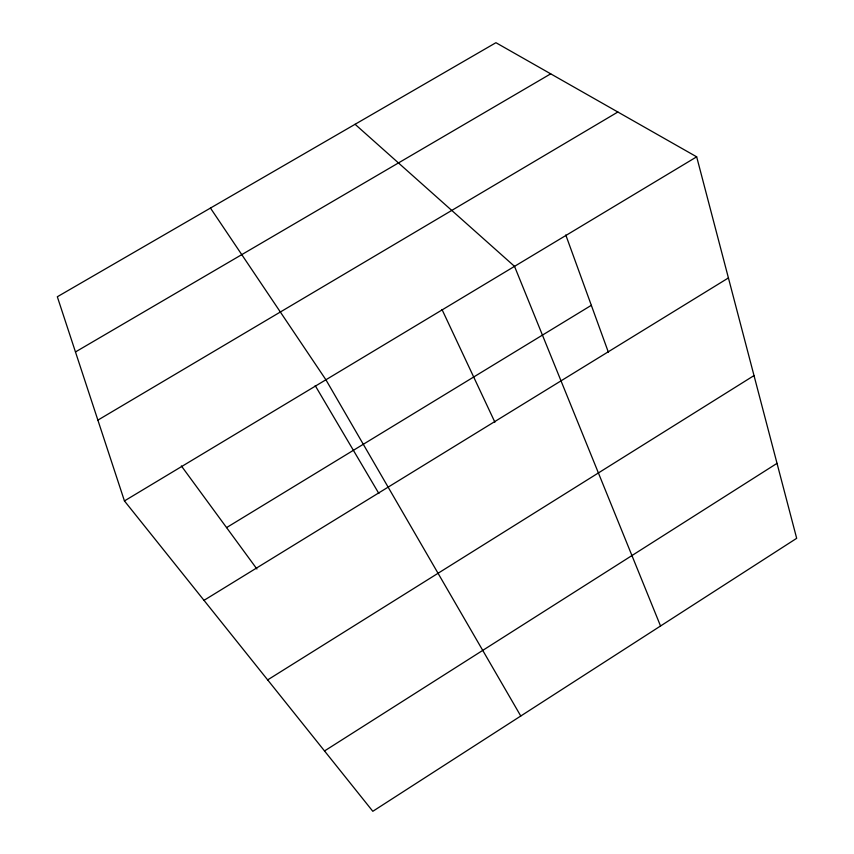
<?xml version="1.0" encoding="UTF-8"?>
<svg xmlns="http://www.w3.org/2000/svg" width="854" height="854" viewBox="0 0 854 854"><rect width="100%" height="100%" fill="white"/><g stroke="black" fill="none" stroke-linecap="round" stroke-linejoin="round"><path stroke-width="1.28" d="M324.52 750.954L777.023 463.348M267.665 679.891L754.007 375.579M203.999 600.341L728.419 277.934M226.566 527.601L591.331 305.316M124.438 500.924L696.672 156.826L796.675 538.319L372.814 811.3L124.438 500.924L57.325 296.765L495.939 42.7L696.672 156.826M97.879 420.125L617.858 112.013M75.472 351.944L550.713 73.839M355.083 124.289L514.524 266.352L660.537 625.993M181.358 465.932L256.915 568.999M210.458 208.066L325.908 379.774L520.769 716.015M315.201 385.602L378.888 493.537M442.009 309.511L494.904 422.218M565.775 234.957L608.443 352.414"/></g></svg>
